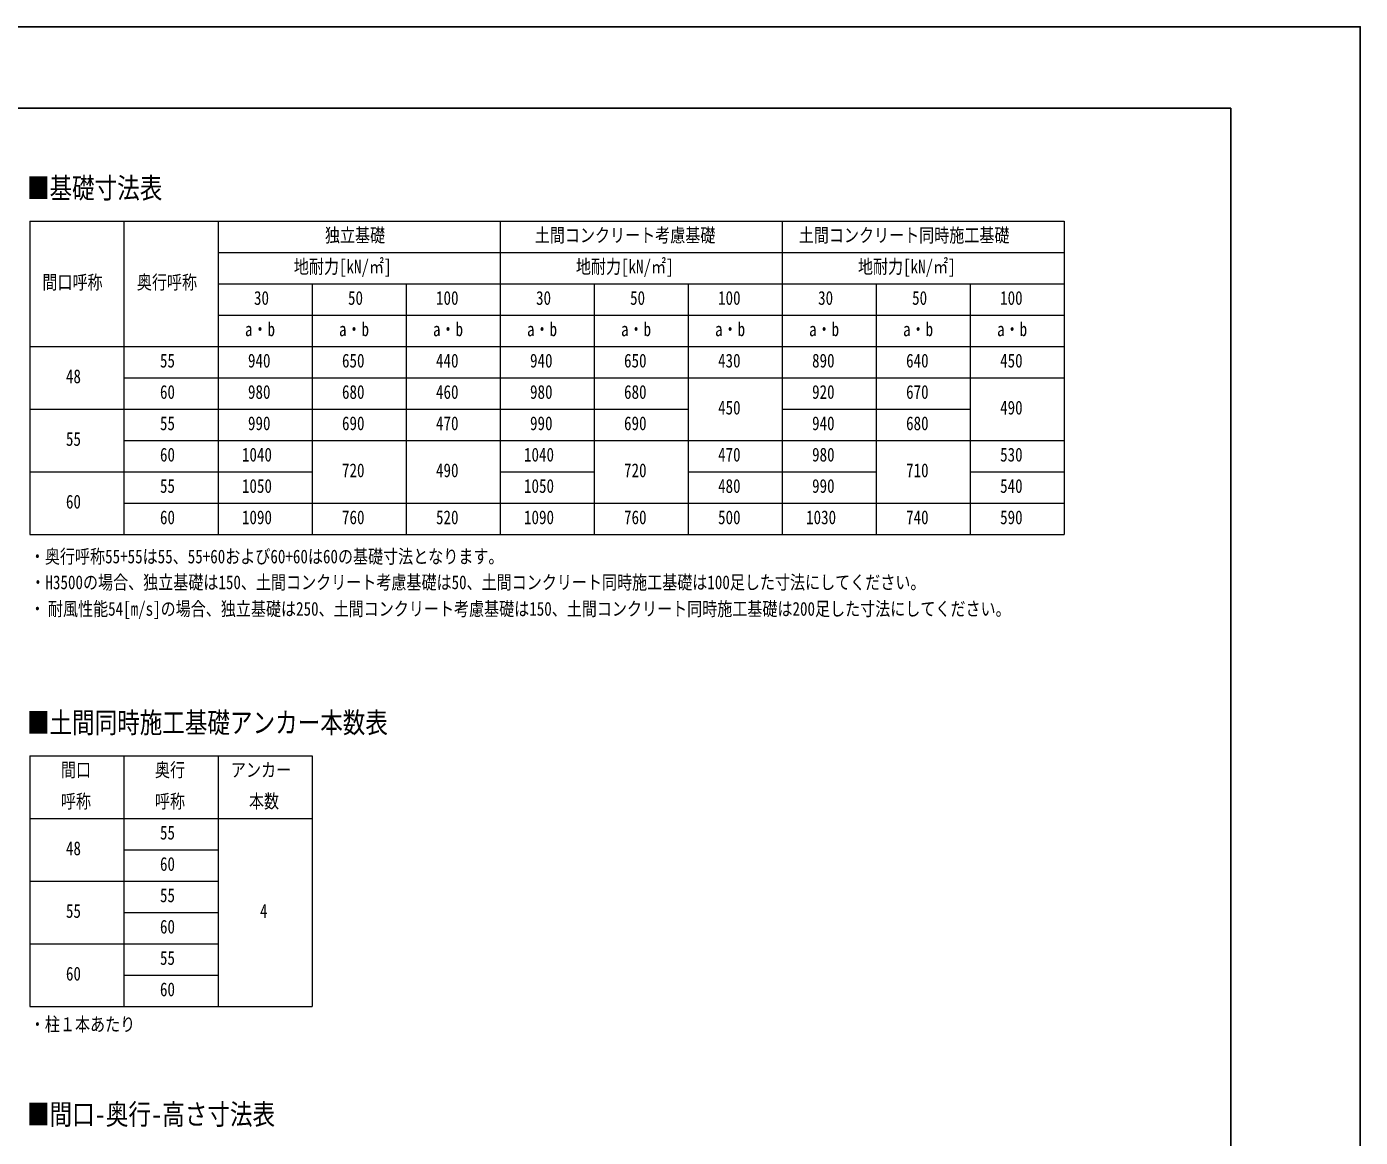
# Model space of a CAD drawing. Units: millimetres, scale not verified. Extents: x -16820 to 16820, y -11880 to 11880.
# Drawn here: x 4054 to 16820, y 1249 to 11880 of the extents above; entities that cross this region are included whole.
import ezdxf
from ezdxf.enums import TextEntityAlignment as Align

# ---------------------------------------------------------------- set-up
doc = ezdxf.new("R2010")
doc.units = ezdxf.units.MM
doc.header["$LTSCALE"] = 50
doc.layers.add('0-1_TABLE1', color=7, linetype='Continuous', lineweight=18)
doc.layers.add('0-2_USER1', color=3, linetype='Continuous')
doc.layers.add('0-8_YKK_ZWAK', color=7, linetype='Continuous')
doc.styles.add('ＭＳ ゴシック', font='')
doc.styles.get('ＭＳ ゴシック').set_extended_font_data('MS Gothic')

msp = doc.modelspace()

# ---------------------------------------------------------------- linework, layer by layer
at = {"layer": '0-1_TABLE1'}
for p, q in [((4085.08, 10018), (13985.08, 10018)), ((4085.08, 10018), (4085.08, 7018)), ((4985.08, 10018), (4985.08, 7018)), ((5885.08, 10018), (5885.08, 7018)), ((8585.08, 10018), (8585.08, 7018)), ((11285.08, 10018), (11285.08, 7018)), ((5885.08, 9718), (13985.08, 9718)), ((5885.08, 9418), (13985.08, 9418)), ((6785.08, 9418), (6785.08, 7018)), ((7685.08, 9418), (7685.08, 7018)), ((9485.08, 9418), (9485.08, 7018)), ((10385.08, 9418), (10385.08, 7018)), ((12185.08, 9418), (12185.08, 7018)), ((13085.08, 9418), (13085.08, 7018)), ((5885.08, 9118), (13985.08, 9118)), ((4085.08, 8818), (13985.08, 8818)), ((4985.08, 8518), (13985.08, 8518)), ((4085.08, 8218), (10385.08, 8218)), ((11285.08, 8218), (13085.08, 8218)), ((4985.08, 7918), (13985.08, 7918)), ((4085.08, 7618), (6785.08, 7618)), ((8585.08, 7618), (9485.08, 7618)), ((10385.08, 7618), (12185.08, 7618)), ((13085.08, 7618), (13985.08, 7618)), ((4985.08, 7318), (13985.08, 7318)), ((4085.08, 4900), (6785.08, 4900)), ((4085.08, 4900), (4085.08, 2500)), ((4985.08, 4900), (4985.08, 2500)), ((5885.08, 4900), (5885.08, 2500)), ((6785.08, 4900), (6785.08, 2500)), ((4085.08, 4300), (6785.08, 4300)), ((4985.08, 4000), (5885.08, 4000)), ((4085.08, 3700), (5885.08, 3700)), ((4985.08, 3400), (5885.08, 3400)), ((4085.08, 3100), (5885.08, 3100)), ((4985.08, 2800), (5885.08, 2800)), ((4085.08, 2500), (6785.08, 2500))]:
    msp.add_line(p, q, dxfattribs=at)
for points in [[(13985.08, 10018), (13985.08, 9418), (13985.08, 7018)], [(4085.08, 7018), (4985.08, 7018), (13985.08, 7018)]]:
    msp.add_lwpolyline(points, dxfattribs=at)
at = {"layer": '0-8_YKK_ZWAK'}
for q in [(-15619.92, 11100), (15580.08, -10100)]:
    msp.add_line((15580.08, 11100), q, dxfattribs=at)
msp.add_lwpolyline([(-16820, -11880), (16820, -11880), (16820, 11880), (-16820, 11880)], close=True, dxfattribs=at)

# ---------------------------------------------------------------- texts
at = {"layer": '0-1_TABLE1', "style": 'ＭＳ ゴシック', "width": 0.8}
for s, p in [('独立基礎', (6908.68, 9778)), ('土間コンクリート考慮基礎', (8917.48, 9778)), ('土間コンクリート同時施工基礎', (11444.68, 9778)), ('地耐力[kN/㎡]', (6611.08, 9478)), ('地耐力[kN/㎡]', (9311.08, 9478)), ('地耐力[kN/㎡]', (12011.08, 9478)), ('間口呼称', (4203.88, 9328)), ('奥行呼称', (5108.68, 9328)), ('30', (6229.48, 9178)), ('50', (7129.48, 9178)), ('100', (7971.88, 9178)), ('30', (8929.48, 9178)), ('50', (9829.48, 9178)), ('100', (10671.88, 9178)), ('30', (11629.48, 9178)), ('50', (12529.48, 9178)), ('100', (13371.88, 9178)), ('a・b', (6143.08, 8878)), ('a・b', (7043.08, 8878)), ('a・b', (7943.08, 8878)), ('a・b', (8843.08, 8878)), ('a・b', (9743.08, 8878)), ('a・b', (10643.08, 8878)), ('a・b', (11543.08, 8878)), ('a・b', (12443.08, 8878)), ('a・b', (13343.08, 8878)), ('55', (5329.48, 8578)), ('940', (6171.88, 8578)), ('650', (7071.88, 8578)), ('440', (7971.88, 8578)), ('940', (8871.88, 8578)), ('650', (9771.88, 8578)), ('430', (10671.88, 8578)), ('890', (11571.88, 8578)), ('640', (12471.88, 8578)), ('450', (13371.88, 8578)), ('48', (4429.48, 8428)), ('60', (5329.48, 8278)), ('980', (6171.88, 8278)), ('680', (7071.88, 8278)), ('460', (7971.88, 8278)), ('980', (8871.88, 8278)), ('680', (9771.88, 8278)), ('920', (11571.88, 8278)), ('670', (12471.88, 8278)), ('450', (10671.88, 8128)), ('490', (13371.88, 8128)), ('55', (5329.48, 7978)), ('990', (6171.88, 7978)), ('690', (7071.88, 7978)), ('470', (7971.88, 7978)), ('990', (8871.88, 7978)), ('690', (9771.88, 7978)), ('940', (11571.88, 7978)), ('680', (12471.88, 7978)), ('55', (4429.48, 7828)), ('60', (5329.48, 7678)), ('1040', (6114.28, 7678)), ('1040', (8814.28, 7678)), ('470', (10671.88, 7678)), ('980', (11571.88, 7678)), ('530', (13371.88, 7678)), ('720', (7071.88, 7528)), ('490', (7971.88, 7528)), ('720', (9771.88, 7528)), ('710', (12471.88, 7528)), ('55', (5329.48, 7378)), ('1050', (6114.28, 7378)), ('1050', (8814.28, 7378)), ('480', (10671.88, 7378)), ('990', (11571.88, 7378)), ('540', (13371.88, 7378)), ('60', (4429.48, 7228)), ('60', (5329.48, 7078)), ('1090', (6114.28, 7078)), ('760', (7071.88, 7078)), ('520', (7971.88, 7078)), ('1090', (8814.28, 7078)), ('760', (9771.88, 7078)), ('500', (10671.88, 7078)), ('1030', (11514.28, 7078)), ('740', (12471.88, 7078)), ('590', (13371.88, 7078)), ('間口', (4381.48, 4660)), ('奥行', (5281.48, 4660)), ('アンカー', (6008.68, 4660)), ('呼称', (4381.48, 4360)), ('呼称', (5281.48, 4360)), ('本数', (6181.48, 4360)), ('55', (5329.48, 4060)), ('48', (4429.48, 3910)), ('60', (5329.48, 3760)), ('55', (5329.48, 3460)), ('55', (4429.48, 3310)), ('4', (6287.08, 3310)), ('60', (5329.48, 3160)), ('55', (5329.48, 2860)), ('60', (4429.48, 2710)), ('60', (5329.48, 2560))]:
    msp.add_text(s, height=132, dxfattribs=at).set_placement(p, align=Align.BOTTOM_LEFT)
at = {"layer": '0-2_USER1', "style": 'ＭＳ ゴシック', "width": 0.8}
for s, height, p in [('■基礎寸法表', 197.9, (4056.28, 10177.22)), ('・奥行呼称55+55は55、55+60および60+60は60の基礎寸法となります。', 132, (4084.1, 6703.33)), ('・H3500の場合、独立基礎は150、土間コンクリート考慮基礎は50、土間コンクリート同時施工基礎は100足した寸法にしてください。', 132, (4089.27, 6456.06)), ('耐風性能54[m/s]の場合、独立基礎は250、土間コンクリート考慮基礎は150、土間コンクリート同時施工基礎は200足した寸法にしてください。', 132, (4256.9, 6202.18)), ('・', 132, (4084.1, 6202.18)), ('■土間同時施工基礎アンカー本数表', 197.9, (4056.28, 5060)), ('・柱１本あたり', 132, (4084.1, 2225.17)), ('■間口-奥行-高さ寸法表', 197.9, (4056.28, 1310.83))]:
    msp.add_text(s, height=height, dxfattribs=at).set_placement(p, align=Align.BOTTOM_LEFT)

doc.saveas('drawing.dxf')
